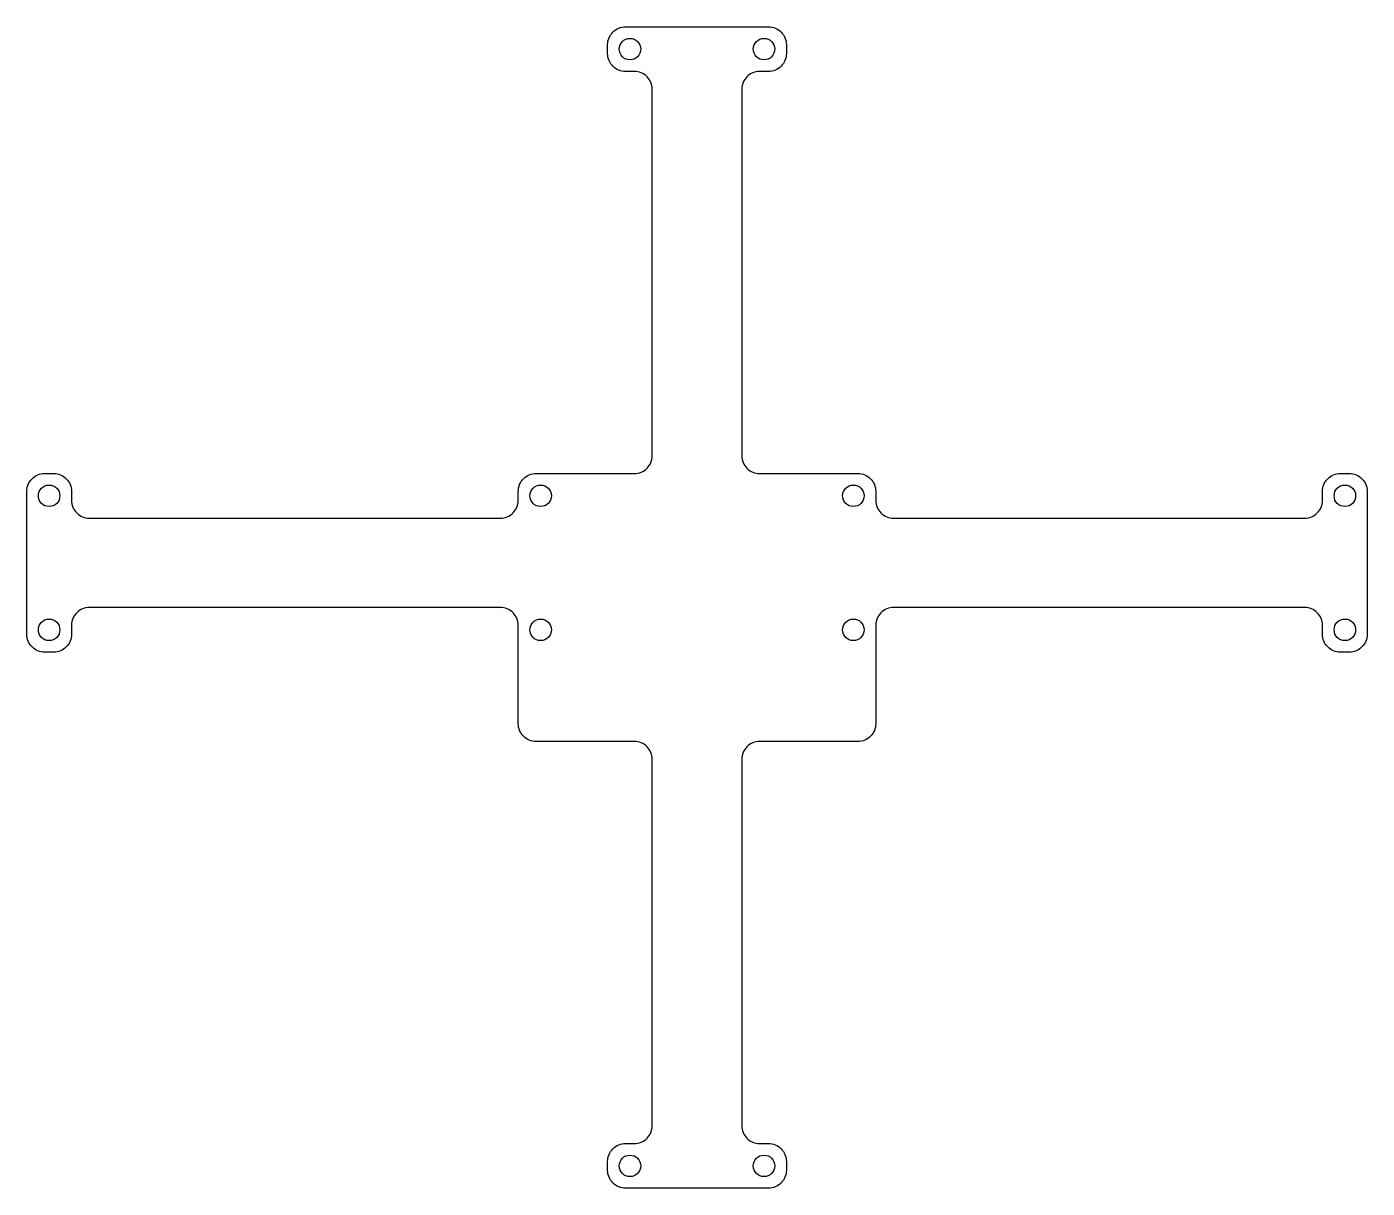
# Model space of a CAD drawing. Header units: millimetres. Extents: x -75 to 75, y -70 to 60.
import ezdxf

# ---------------------------------------------------------------- set-up
doc = ezdxf.new("R2010")
doc.units = ezdxf.units.MM
doc.layers.get('0').update_dxf_attribs({"linetype": 'CONTINUOUS'})

msp = doc.modelspace()

# ---------------------------------------------------------------- linework, layer by layer
msp.add_lwpolyline([(72, -10, -0.414214), (70, -8), (70, -7, 0.414214), (68, -5), (22, -5, 0.414214), (20, -7), (20, -18, -0.414214), (18, -20), (7, -20, 0.414214), (5, -22), (5, -63, 0.414214), (7, -65), (8, -65, -0.414214), (10, -67), (10, -68, -0.414214), (8, -70), (-8, -70, -0.414214), (-10, -68), (-10, -67, -0.414214), (-8, -65), (-7, -65, 0.414214), (-5, -63), (-5, -22, 0.414214), (-7, -20), (-18, -20, -0.414214), (-20, -18), (-20, -7, 0.414214), (-22, -5), (-68, -5, 0.414214), (-70, -7), (-70, -8, -0.414214), (-72, -10), (-73, -10, -0.414214), (-75, -8), (-75, 8, -0.414214), (-73, 10), (-72, 10, -0.414214), (-70, 8), (-70, 7, 0.414214), (-68, 5), (-22, 5, 0.414214), (-20, 7), (-20, 8, -0.414214), (-18, 10), (-7, 10, 0.414214), (-5, 12), (-5, 53, 0.414214), (-7, 55), (-8, 55, -0.414214), (-10, 57), (-10, 58, -0.414214), (-8, 60), (8, 60, -0.414214), (10, 58), (10, 57, -0.414214), (8, 55), (7, 55, 0.414214), (5, 53), (5, 12, 0.414214), (7, 10), (18, 10, -0.414214), (20, 8), (20, 7, 0.414214), (22, 5), (68, 5, 0.414214), (70, 7), (70, 8, -0.414214), (72, 10), (73, 10, -0.414214), (75, 8), (75, -8, -0.414214), (73, -10)], format="xyb", close=True)
for centre in [(-7.5, 57.5), (7.5, 57.5), (-72.5, 7.5), (-17.5, 7.5), (17.5, 7.5), (72.5, 7.5), (-72.5, -7.5), (-17.5, -7.5), (17.5, -7.5), (72.5, -7.5), (-7.5, -67.5), (7.5, -67.5)]:
    msp.add_circle(centre, 1.2)

doc.saveas('drawing.dxf')
